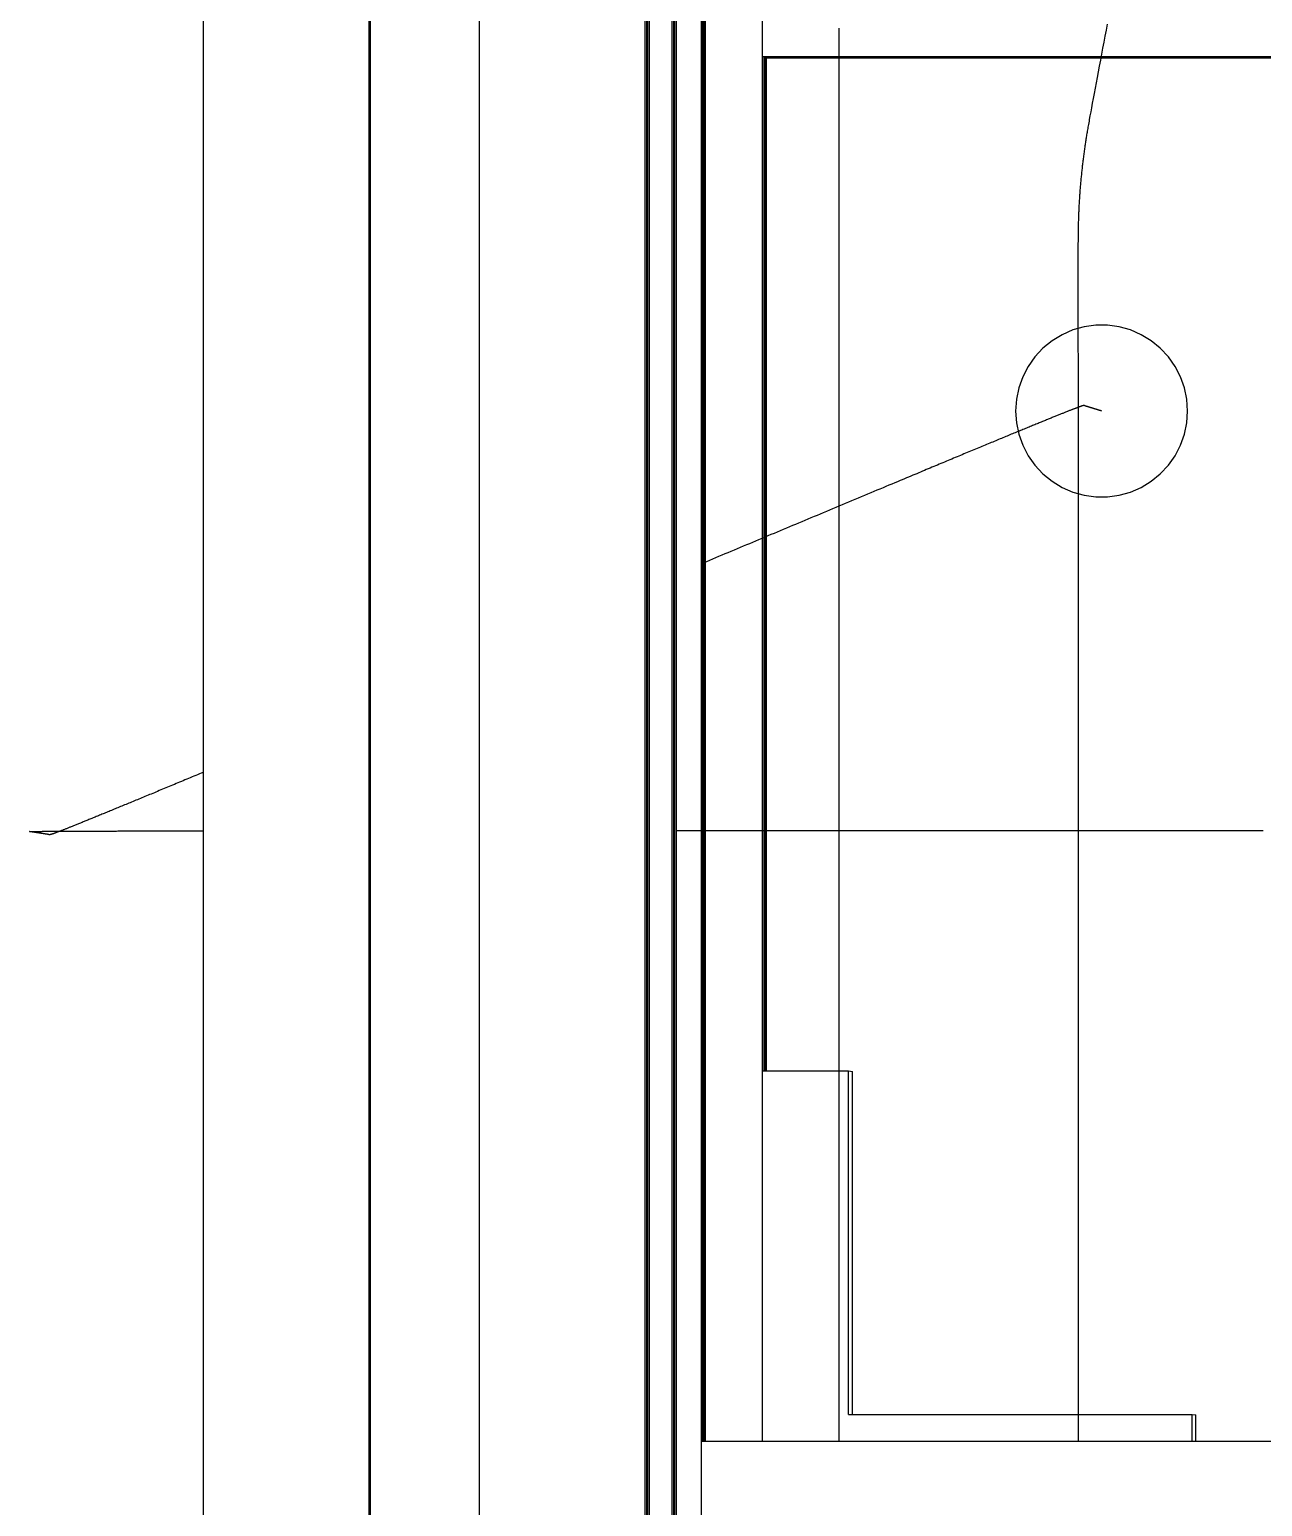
# Model space of a CAD drawing. Header units: millimetres. Extents: x -226 to 218, y -257 to 254.
# Drawn here: x -226.4 to -169.7, y 4 to 72 of the extents above; entities that cross this region are included whole.
import ezdxf

# ---------------------------------------------------------------- set-up
doc = ezdxf.new("R2010")
doc.units = ezdxf.units.MM
doc.layers.add('SKETCH', color=5, linetype='Continuous')
doc.layers.add('VISIBLE', color=7, linetype='Continuous')

msp = doc.modelspace()

# ---------------------------------------------------------------- linework, layer by layer
at = {"layer": 'SKETCH', "flags": 128}
for points in [[(-176.805, 72.206), (-176.858, 71.928), (-176.911, 71.65), (-176.965, 71.371), (-177.018, 71.093), (-177.07, 70.818), (-177.122, 70.545), (-177.174, 70.275), (-177.224, 70.01), (-177.273, 69.751), (-177.321, 69.498), (-177.367, 69.252), (-177.412, 69.014), (-177.454, 68.786), (-177.495, 68.568), (-177.533, 68.36), (-177.569, 68.165), (-177.602, 67.982), (-177.632, 67.813), (-177.645, 67.737), (-177.658, 67.664), (-177.671, 67.594), (-177.682, 67.527), (-177.694, 67.462), (-177.705, 67.4), (-177.715, 67.34), (-177.725, 67.281), (-177.735, 67.225), (-177.744, 67.17), (-177.754, 67.116), (-177.762, 67.063), (-177.771, 67.011), (-177.779, 66.959), (-177.788, 66.908), (-177.796, 66.857), (-177.804, 66.807), (-177.812, 66.756), (-177.82, 66.704), (-177.827, 66.652), (-177.835, 66.599), (-177.843, 66.545), (-177.851, 66.489), (-177.859, 66.432), (-177.867, 66.375), (-177.875, 66.317), (-177.883, 66.259), (-177.891, 66.202), (-177.898, 66.144), (-177.906, 66.086), (-177.913, 66.028), (-177.92, 65.97), (-177.928, 65.912), (-177.935, 65.855), (-177.942, 65.797), (-177.948, 65.739), (-177.955, 65.681), (-177.962, 65.623), (-177.968, 65.565), (-177.974, 65.507), (-177.981, 65.449), (-177.987, 65.391), (-177.993, 65.333), (-177.999, 65.275), (-178.005, 65.217), (-178.01, 65.159), (-178.016, 65.101), (-178.021, 65.043), (-178.027, 64.985), (-178.032, 64.927), (-178.037, 64.869), (-178.042, 64.811), (-178.047, 64.753), (-178.052, 64.695), (-178.056, 64.637), (-178.061, 64.579), (-178.065, 64.521), (-178.07, 64.463), (-178.074, 64.404), (-178.078, 64.346), (-178.082, 64.288), (-178.086, 64.23), (-178.09, 64.172), (-178.093, 64.114), (-178.097, 64.055), (-178.1, 63.997), (-178.103, 63.939), (-178.107, 63.881), (-178.11, 63.823), (-178.113, 63.764), (-178.116, 63.706), (-178.118, 63.648), (-178.121, 63.591), (-178.123, 63.535), (-178.126, 63.48), (-178.128, 63.427), (-178.13, 63.374), (-178.132, 63.322), (-178.133, 63.27), (-178.135, 63.219), (-178.136, 63.167), (-178.138, 63.116), (-178.139, 63.064), (-178.14, 63.011), (-178.141, 62.957), (-178.142, 62.902), (-178.143, 62.847), (-178.144, 62.789), (-178.145, 62.73), (-178.146, 62.669), (-178.147, 62.606), (-178.148, 62.54), (-178.149, 62.472), (-178.15, 62.401), (-178.151, 62.327), (-178.151, 62.25), (-178.153, 62.078), (-178.155, 61.893), (-178.156, 61.694), (-178.157, 61.483), (-178.158, 61.261), (-178.158, 61.029), (-178.158, 60.787), (-178.158, 60.537), (-178.158, 60.28), (-178.158, 60.016), (-178.158, 59.747), (-178.157, 59.473), (-178.157, 59.195), (-178.156, 58.914), (-178.156, 58.632), (-178.155, 58.348), (-178.154, 58.065), (-178.154, 57.782), (-178.153, 57.501), (-178.153, 57.224), (-178.152, 56.949), (-178.152, 56.68), (-178.152, 56.416), (-178.151, 56.159), (-178.151, 55.905), (-178.151, 55.651), (-178.151, 55.397), (-178.151, 55.143), (-178.151, 54.89), (-178.151, 54.636), (-178.151, 54.382), (-178.151, 54.128), (-178.151, 53.874), (-178.151, 53.62), (-178.151, 53.366), (-178.151, 53.113), (-178.151, 52.859), (-178.151, 52.605), (-178.151, 52.351), (-178.151, 52.097), (-178.151, 51.843), (-178.151, 51.59), (-178.151, 51.336), (-178.151, 51.082), (-178.151, 50.828), (-178.151, 50.574), (-178.151, 50.32), (-178.151, 50.067), (-178.151, 49.813), (-178.151, 49.559), (-178.151, 49.305), (-178.151, 49.051), (-178.151, 48.798), (-178.151, 48.544), (-178.151, 48.29), (-178.151, 48.036), (-178.151, 47.782), (-178.151, 47.529), (-178.151, 47.275), (-178.151, 47.021), (-178.151, 46.767), (-178.151, 46.513), (-178.151, 46.26), (-178.151, 46.006), (-178.151, 45.752), (-178.151, 45.498), (-178.151, 45.244), (-178.151, 44.991), (-178.151, 44.737), (-178.151, 44.483), (-178.151, 44.229), (-178.151, 43.975), (-178.151, 43.722), (-178.151, 43.468), (-178.151, 43.214), (-178.151, 42.96), (-178.151, 42.706), (-178.151, 42.453), (-178.151, 42.199), (-178.151, 41.945), (-178.151, 41.691), (-178.151, 41.437), (-178.151, 41.184), (-178.151, 40.93), (-178.151, 40.676), (-178.151, 40.422), (-178.151, 40.168), (-178.151, 39.915), (-178.151, 39.661), (-178.151, 39.407), (-178.151, 39.153), (-178.151, 38.899), (-178.151, 38.646), (-178.151, 38.392), (-178.151, 38.138), (-178.151, 37.884), (-178.151, 37.63), (-178.151, 37.377), (-178.151, 37.123), (-178.151, 36.869), (-178.151, 36.615), (-178.151, 36.361), (-178.151, 36.108), (-178.151, 35.854), (-178.151, 35.6), (-178.151, 35.346), (-178.151, 35.092), (-178.151, 34.839), (-178.151, 34.585), (-178.151, 34.331), (-178.151, 34.077), (-178.151, 33.823), (-178.151, 33.57), (-178.151, 33.316), (-178.151, 33.062), (-178.151, 32.808), (-178.151, 32.554), (-178.151, 32.301), (-178.151, 32.047), (-178.151, 31.793), (-178.151, 31.539), (-178.151, 31.285), (-178.151, 31.032), (-178.151, 30.778), (-178.151, 30.524), (-178.151, 30.27), (-178.151, 30.016), (-178.151, 29.763), (-178.151, 29.509), (-178.151, 29.255), (-178.151, 29.001), (-178.151, 28.747), (-178.151, 28.494), (-178.151, 28.24), (-178.151, 27.986), (-178.151, 27.732), (-178.151, 27.478), (-178.151, 27.225), (-178.151, 26.971), (-178.151, 26.717), (-178.151, 26.463), (-178.151, 26.209), (-178.151, 25.956), (-178.151, 25.702), (-178.151, 25.448), (-178.151, 25.194), (-178.151, 24.94), (-178.151, 24.687), (-178.151, 24.433), (-178.151, 24.179), (-178.151, 23.925), (-178.151, 23.671), (-178.151, 23.417), (-178.151, 23.163), (-178.151, 22.91), (-178.151, 22.656), (-178.151, 22.402), (-178.151, 22.148), (-178.151, 21.894), (-178.151, 21.64), (-178.151, 21.387), (-178.151, 21.133), (-178.151, 20.879), (-178.151, 20.625), (-178.151, 20.371), (-178.151, 20.117), (-178.151, 19.863), (-178.151, 19.61), (-178.151, 19.356), (-178.151, 19.102), (-178.151, 18.848), (-178.151, 18.594), (-178.151, 18.341), (-178.151, 18.087), (-178.151, 17.833), (-178.151, 17.579), (-178.151, 17.325), (-178.151, 17.072), (-178.151, 16.818), (-178.151, 16.564), (-178.151, 16.31), (-178.151, 16.056), (-178.151, 15.803), (-178.151, 15.549), (-178.151, 15.295), (-178.151, 15.041), (-178.151, 14.787), (-178.151, 14.534), (-178.151, 14.28), (-178.151, 14.026), (-178.151, 13.772), (-178.151, 13.518), (-178.151, 13.265), (-178.151, 13.011), (-178.151, 12.757), (-178.151, 12.503), (-178.151, 12.249), (-178.151, 11.996), (-178.151, 11.742), (-178.151, 11.488), (-178.151, 11.234), (-178.151, 10.981), (-178.151, 10.727), (-178.151, 10.473), (-178.151, 10.219), (-178.151, 9.965), (-178.151, 9.712), (-178.151, 9.458), (-178.151, 9.204), (-178.151, 8.95), (-178.151, 8.696), (-178.151, 8.443), (-178.151, 8.189), (-178.151, 7.935), (-178.151, 7.681), (-178.151, 7.427), (-178.151, 7.174), (-178.151, 7.017)], [(-189.161, 72.015), (-189.161, 71.739), (-189.161, 71.469), (-189.161, 71.207), (-189.161, 70.948), (-189.161, 70.689), (-189.161, 70.43), (-189.161, 70.171), (-189.161, 69.912), (-189.161, 69.653), (-189.161, 69.394), (-189.161, 69.135), (-189.161, 68.876), (-189.161, 68.617), (-189.161, 68.358), (-189.161, 68.099), (-189.161, 67.84), (-189.161, 67.581), (-189.161, 67.322), (-189.161, 67.063), (-189.161, 66.804), (-189.161, 66.545), (-189.161, 66.286), (-189.161, 66.027), (-189.161, 65.768), (-189.161, 65.509), (-189.161, 65.25), (-189.161, 64.991), (-189.161, 64.732), (-189.161, 64.473), (-189.161, 64.214), (-189.161, 63.955), (-189.161, 63.696), (-189.161, 63.437), (-189.161, 63.178), (-189.161, 62.919), (-189.161, 62.66), (-189.161, 62.401), (-189.161, 62.142), (-189.161, 61.883), (-189.161, 61.624), (-189.161, 61.365), (-189.161, 61.106), (-189.161, 60.847), (-189.161, 60.588), (-189.161, 60.329), (-189.161, 60.07), (-189.161, 59.811), (-189.161, 59.552), (-189.161, 59.293), (-189.161, 59.034), (-189.161, 58.775), (-189.161, 58.516), (-189.161, 58.257), (-189.161, 57.998), (-189.161, 57.739), (-189.161, 57.48), (-189.161, 57.221), (-189.161, 56.962), (-189.161, 56.703), (-189.161, 56.444), (-189.161, 56.185), (-189.161, 55.926), (-189.161, 55.667), (-189.161, 55.408), (-189.161, 55.149), (-189.161, 54.89), (-189.161, 54.631), (-189.161, 54.372), (-189.161, 54.113), (-189.161, 53.854), (-189.161, 53.595), (-189.161, 53.336), (-189.161, 53.077), (-189.161, 52.818), (-189.161, 52.559), (-189.161, 52.3), (-189.161, 52.041), (-189.161, 51.782), (-189.161, 51.523), (-189.161, 51.264), (-189.161, 51.005), (-189.161, 50.746), (-189.161, 50.487), (-189.161, 50.228), (-189.161, 49.969), (-189.161, 49.71), (-189.161, 49.451), (-189.161, 49.192), (-189.161, 48.933), (-189.161, 48.674), (-189.161, 48.415), (-189.161, 48.156), (-189.161, 47.897), (-189.161, 47.638), (-189.161, 47.379), (-189.161, 47.12), (-189.161, 46.861), (-189.161, 46.602), (-189.161, 46.343), (-189.161, 46.084), (-189.161, 45.825), (-189.161, 45.566), (-189.161, 45.307), (-189.161, 45.048), (-189.161, 44.789), (-189.161, 44.53), (-189.161, 44.271), (-189.161, 44.012), (-189.161, 43.753), (-189.161, 43.494), (-189.161, 43.235), (-189.161, 42.976), (-189.161, 42.717), (-189.161, 42.458), (-189.161, 42.199), (-189.161, 41.94), (-189.161, 41.681), (-189.161, 41.422), (-189.161, 41.163), (-189.161, 40.904), (-189.161, 40.645), (-189.161, 40.386), (-189.161, 40.127), (-189.161, 39.868), (-189.161, 39.609), (-189.161, 39.35), (-189.161, 39.091), (-189.161, 38.832), (-189.161, 38.573), (-189.161, 38.314), (-189.161, 38.055), (-189.161, 37.796), (-189.161, 37.537), (-189.161, 37.278), (-189.161, 37.019), (-189.161, 36.76), (-189.161, 36.501), (-189.161, 36.242), (-189.161, 35.983), (-189.161, 35.724), (-189.161, 35.465), (-189.161, 35.206), (-189.161, 34.947), (-189.161, 34.688), (-189.161, 34.429), (-189.161, 34.17), (-189.161, 33.911), (-189.161, 33.652), (-189.161, 33.393), (-189.161, 33.134), (-189.161, 32.875), (-189.161, 32.616), (-189.161, 32.357), (-189.161, 32.098), (-189.161, 31.839), (-189.161, 31.58), (-189.161, 31.321), (-189.161, 31.062), (-189.161, 30.803), (-189.161, 30.544), (-189.161, 30.285), (-189.161, 30.026), (-189.161, 29.767), (-189.161, 29.508), (-189.161, 29.249), (-189.161, 28.99), (-189.161, 28.731), (-189.161, 28.472), (-189.161, 28.213), (-189.161, 27.954), (-189.161, 27.695), (-189.161, 27.436), (-189.161, 27.177), (-189.161, 26.918), (-189.161, 26.659), (-189.161, 26.4), (-189.161, 26.141), (-189.161, 25.882), (-189.161, 25.623), (-189.161, 25.364), (-189.161, 25.105), (-189.161, 24.846), (-189.161, 24.587), (-189.161, 24.328), (-189.161, 24.069), (-189.161, 23.81), (-189.161, 23.551), (-189.161, 23.292), (-189.161, 23.033), (-189.161, 22.774), (-189.161, 22.515), (-189.161, 22.256), (-189.161, 21.997), (-189.161, 21.738), (-189.161, 21.479), (-189.161, 21.22), (-189.161, 20.961), (-189.161, 20.702), (-189.161, 20.443), (-189.161, 20.184), (-189.161, 19.925), (-189.161, 19.666), (-189.161, 19.407), (-189.161, 19.148), (-189.161, 18.889), (-189.161, 18.63), (-189.161, 18.371), (-189.161, 18.112), (-189.161, 17.853), (-189.161, 17.594), (-189.161, 17.335), (-189.161, 17.076), (-189.161, 16.817), (-189.161, 16.558), (-189.161, 16.299), (-189.161, 16.04), (-189.161, 15.781), (-189.161, 15.522), (-189.161, 15.263), (-189.161, 15.004), (-189.161, 14.745), (-189.161, 14.486), (-189.161, 14.227), (-189.161, 13.968), (-189.161, 13.709), (-189.161, 13.45), (-189.161, 13.191), (-189.161, 12.932), (-189.161, 12.673), (-189.161, 12.414), (-189.161, 12.155), (-189.161, 11.896), (-189.161, 11.637), (-189.161, 11.378), (-189.161, 11.119), (-189.161, 10.86), (-189.161, 10.601), (-189.161, 10.342), (-189.161, 10.083), (-189.161, 9.824), (-189.161, 9.565), (-189.161, 9.306), (-189.161, 9.047), (-189.161, 8.788), (-189.161, 8.529), (-189.161, 8.27), (-189.161, 8.011), (-189.161, 7.752), (-189.161, 7.493), (-189.161, 7.234), (-189.161, 7.017)], [(-173.11, 54.406), (-173.146, 54.945), (-173.256, 55.473), (-173.437, 55.982), (-173.686, 56.462), (-173.997, 56.903), (-174.366, 57.298), (-174.785, 57.638), (-175.246, 57.919), (-175.741, 58.134), (-176.261, 58.28), (-176.796, 58.353), (-177.336, 58.353), (-177.871, 58.28), (-178.391, 58.134), (-178.887, 57.919), (-179.348, 57.638), (-179.767, 57.298), (-180.136, 56.903), (-180.447, 56.462), (-180.696, 55.982), (-180.876, 55.473), (-180.986, 54.945), (-181.023, 54.406), (-180.986, 53.867), (-180.876, 53.338), (-180.696, 52.829), (-180.447, 52.35), (-180.136, 51.909), (-179.767, 51.514), (-179.348, 51.173), (-178.887, 50.893), (-178.391, 50.678), (-177.871, 50.532), (-177.336, 50.458), (-176.796, 50.458), (-176.261, 50.532), (-175.741, 50.678), (-175.246, 50.893), (-174.785, 51.173), (-174.366, 51.514), (-173.997, 51.909), (-173.686, 52.35), (-173.437, 52.829), (-173.256, 53.338), (-173.146, 53.867), (-173.11, 54.406)], [(-177.066, 54.406), (-177.068, 54.407), (-177.071, 54.407), (-177.073, 54.408), (-177.075, 54.408), (-177.077, 54.409), (-177.079, 54.41), (-177.081, 54.41), (-177.083, 54.411), (-177.085, 54.412), (-177.087, 54.412), (-177.089, 54.413), (-177.091, 54.413), (-177.093, 54.414), (-177.095, 54.415), (-177.097, 54.415), (-177.099, 54.416), (-177.101, 54.417), (-177.103, 54.417), (-177.105, 54.418), (-177.107, 54.419), (-177.11, 54.419), (-177.112, 54.42), (-177.114, 54.42), (-177.116, 54.421), (-177.118, 54.422), (-177.12, 54.422), (-177.122, 54.423), (-177.124, 54.424), (-177.126, 54.424), (-177.128, 54.425), (-177.13, 54.425), (-177.132, 54.426), (-177.134, 54.427), (-177.136, 54.427), (-177.138, 54.428), (-177.14, 54.429), (-177.142, 54.429), (-177.144, 54.43), (-177.147, 54.43), (-177.149, 54.431), (-177.151, 54.432), (-177.153, 54.432), (-177.155, 54.433), (-177.157, 54.434), (-177.159, 54.434), (-177.161, 54.435), (-177.163, 54.436), (-177.165, 54.436), (-177.167, 54.437), (-177.169, 54.437), (-177.171, 54.438), (-177.173, 54.439), (-177.175, 54.439), (-177.177, 54.44), (-177.179, 54.441), (-177.181, 54.441), (-177.184, 54.442), (-177.186, 54.442), (-177.188, 54.443), (-177.19, 54.444), (-177.192, 54.444), (-177.194, 54.445), (-177.196, 54.446), (-177.198, 54.446), (-177.2, 54.447), (-177.202, 54.448), (-177.204, 54.448), (-177.206, 54.449), (-177.208, 54.449), (-177.21, 54.45), (-177.212, 54.451), (-177.214, 54.451), (-177.216, 54.452), (-177.218, 54.453), (-177.221, 54.453), (-177.223, 54.454), (-177.225, 54.454), (-177.227, 54.455), (-177.229, 54.456), (-177.231, 54.456), (-177.233, 54.457), (-177.235, 54.458), (-177.237, 54.458), (-177.239, 54.459), (-177.241, 54.46), (-177.243, 54.46), (-177.245, 54.461), (-177.247, 54.461), (-177.249, 54.462), (-177.251, 54.463), (-177.253, 54.463), (-177.255, 54.464), (-177.258, 54.465), (-177.26, 54.465), (-177.262, 54.466), (-177.264, 54.467), (-177.266, 54.467), (-177.268, 54.468), (-177.27, 54.468), (-177.272, 54.469), (-177.274, 54.47), (-177.276, 54.47), (-177.278, 54.471), (-177.28, 54.472), (-177.282, 54.472), (-177.284, 54.473), (-177.286, 54.473), (-177.288, 54.474), (-177.29, 54.475), (-177.293, 54.475), (-177.295, 54.476), (-177.297, 54.477), (-177.299, 54.477), (-177.301, 54.478), (-177.303, 54.479), (-177.305, 54.479), (-177.307, 54.48), (-177.309, 54.48), (-177.311, 54.481), (-177.313, 54.482), (-177.315, 54.482), (-177.317, 54.483), (-177.319, 54.484), (-177.321, 54.484), (-177.323, 54.485), (-177.325, 54.485), (-177.327, 54.486), (-177.33, 54.487), (-177.332, 54.487), (-177.334, 54.488), (-177.336, 54.489), (-177.338, 54.489), (-177.34, 54.49), (-177.342, 54.491), (-177.344, 54.491), (-177.346, 54.492), (-177.348, 54.492), (-177.35, 54.493), (-177.352, 54.494), (-177.354, 54.494), (-177.356, 54.495), (-177.358, 54.496), (-177.36, 54.496), (-177.363, 54.497), (-177.365, 54.497), (-177.367, 54.498), (-177.369, 54.499), (-177.371, 54.499), (-177.373, 54.5), (-177.375, 54.501), (-177.377, 54.501), (-177.379, 54.502), (-177.381, 54.503), (-177.383, 54.503), (-177.385, 54.504), (-177.387, 54.504), (-177.389, 54.505), (-177.391, 54.506), (-177.393, 54.506), (-177.395, 54.507), (-177.398, 54.508), (-177.4, 54.508), (-177.402, 54.509), (-177.404, 54.51), (-177.406, 54.51), (-177.408, 54.511), (-177.41, 54.511), (-177.412, 54.512), (-177.414, 54.513), (-177.416, 54.513), (-177.418, 54.514), (-177.42, 54.515), (-177.422, 54.515), (-177.424, 54.516), (-177.426, 54.516), (-177.428, 54.517), (-177.431, 54.518), (-177.433, 54.518), (-177.435, 54.519), (-177.437, 54.52), (-177.439, 54.52), (-177.441, 54.521), (-177.443, 54.522), (-177.445, 54.522), (-177.447, 54.523), (-177.449, 54.523), (-177.451, 54.524), (-177.453, 54.525), (-177.455, 54.525), (-177.457, 54.526), (-177.459, 54.527), (-177.461, 54.527), (-177.463, 54.528), (-177.465, 54.528), (-177.467, 54.529), (-177.469, 54.53), (-177.471, 54.53), (-177.473, 54.531), (-177.475, 54.532), (-177.477, 54.532), (-177.479, 54.533), (-177.481, 54.533), (-177.483, 54.534), (-177.485, 54.535), (-177.487, 54.535), (-177.489, 54.536), (-177.491, 54.536), (-177.493, 54.537), (-177.495, 54.538), (-177.497, 54.538), (-177.499, 54.539), (-177.501, 54.539), (-177.503, 54.54), (-177.505, 54.541), (-177.507, 54.541), (-177.509, 54.542), (-177.511, 54.543), (-177.513, 54.543), (-177.515, 54.544), (-177.517, 54.544), (-177.519, 54.545), (-177.521, 54.546), (-177.523, 54.546), (-177.525, 54.547), (-177.527, 54.547), (-177.529, 54.548), (-177.531, 54.549), (-177.533, 54.549), (-177.535, 54.55), (-177.537, 54.55), (-177.539, 54.551), (-177.541, 54.552), (-177.543, 54.552), (-177.545, 54.553), (-177.547, 54.554), (-177.549, 54.554), (-177.551, 54.555), (-177.553, 54.555), (-177.555, 54.556), (-177.557, 54.557), (-177.559, 54.557), (-177.561, 54.558), (-177.563, 54.558), (-177.565, 54.559), (-177.567, 54.56), (-177.569, 54.56), (-177.571, 54.561), (-177.573, 54.561), (-177.575, 54.562), (-177.577, 54.563), (-177.579, 54.563), (-177.581, 54.564), (-177.583, 54.565), (-177.585, 54.565), (-177.587, 54.566), (-177.589, 54.566), (-177.591, 54.567), (-177.593, 54.568), (-177.595, 54.568), (-177.597, 54.569), (-177.599, 54.569), (-177.601, 54.57), (-177.603, 54.571), (-177.605, 54.571), (-177.607, 54.572), (-177.609, 54.572), (-177.611, 54.573), (-177.613, 54.574), (-177.615, 54.574), (-177.617, 54.575), (-177.619, 54.576), (-177.621, 54.576), (-177.622, 54.577), (-177.624, 54.577), (-177.626, 54.578), (-177.628, 54.579), (-177.63, 54.579), (-177.632, 54.58), (-177.634, 54.58), (-177.636, 54.581), (-177.638, 54.582), (-177.64, 54.582), (-177.642, 54.583), (-177.644, 54.583), (-177.646, 54.584), (-177.648, 54.585), (-177.65, 54.585), (-177.652, 54.586), (-177.654, 54.587), (-177.656, 54.587), (-177.658, 54.588), (-177.66, 54.588), (-177.662, 54.589), (-177.664, 54.59), (-177.666, 54.59), (-177.668, 54.591), (-177.67, 54.591), (-177.672, 54.592), (-177.674, 54.593), (-177.676, 54.593), (-177.678, 54.594), (-177.68, 54.594), (-177.682, 54.595), (-177.684, 54.596), (-177.686, 54.596), (-177.688, 54.597), (-177.69, 54.598), (-177.692, 54.598), (-177.694, 54.599), (-177.696, 54.599), (-177.698, 54.6), (-177.7, 54.601), (-177.702, 54.601), (-177.704, 54.602), (-177.706, 54.602), (-177.708, 54.603), (-177.71, 54.604), (-177.712, 54.604), (-177.714, 54.605), (-177.716, 54.606), (-177.718, 54.606), (-177.72, 54.607), (-177.722, 54.607), (-177.724, 54.608), (-177.726, 54.609), (-177.728, 54.609), (-177.73, 54.61), (-177.732, 54.61), (-177.734, 54.611), (-177.736, 54.612), (-177.738, 54.612), (-177.74, 54.613), (-177.742, 54.613), (-177.744, 54.614), (-177.746, 54.615), (-177.748, 54.615), (-177.75, 54.616), (-177.752, 54.617), (-177.754, 54.617), (-177.756, 54.618), (-177.758, 54.618), (-177.76, 54.619), (-177.762, 54.62), (-177.764, 54.62), (-177.766, 54.621), (-177.768, 54.621), (-177.77, 54.622), (-177.772, 54.623), (-177.774, 54.623), (-177.776, 54.624), (-177.778, 54.624), (-177.78, 54.625), (-177.782, 54.626), (-177.784, 54.626), (-177.786, 54.627), (-177.788, 54.628), (-177.79, 54.628), (-177.792, 54.629), (-177.794, 54.629), (-177.796, 54.63), (-177.798, 54.631), (-177.8, 54.631), (-177.802, 54.632), (-177.804, 54.632), (-177.806, 54.633), (-177.808, 54.634), (-177.81, 54.634), (-177.812, 54.635), (-177.814, 54.636), (-177.816, 54.636), (-177.818, 54.637), (-177.82, 54.637), (-177.822, 54.638), (-177.824, 54.639), (-177.826, 54.639), (-177.828, 54.64), (-177.83, 54.64), (-177.832, 54.641), (-177.834, 54.642), (-177.836, 54.642), (-177.838, 54.643), (-177.84, 54.643), (-177.842, 54.644), (-177.844, 54.645), (-177.846, 54.645), (-177.847, 54.646), (-177.848, 54.647), (-177.849, 54.648), (-177.85, 54.65), (-177.85, 54.651), (-177.851, 54.652), (-177.851, 54.654), (-177.851, 54.655), (-177.852, 54.656), (-177.852, 54.658), (-177.853, 54.659), (-177.854, 54.66), (-177.855, 54.661), (-177.856, 54.662), (-177.858, 54.663), (-177.86, 54.663), (-177.863, 54.663), (-177.866, 54.664), (-177.87, 54.663), (-177.874, 54.663), (-177.879, 54.662), (-177.885, 54.661), (-177.892, 54.659), (-177.897, 54.658), (-177.903, 54.657), (-177.908, 54.655), (-177.913, 54.654), (-177.919, 54.653), (-177.925, 54.651), (-177.93, 54.65), (-177.936, 54.648), (-177.943, 54.646), (-177.949, 54.644), (-177.956, 54.642), (-177.964, 54.64), (-177.972, 54.638), (-177.98, 54.635), (-177.989, 54.632), (-177.998, 54.629), (-178.008, 54.626), (-178.019, 54.622), (-178.03, 54.618), (-178.042, 54.614), (-178.055, 54.609), (-178.069, 54.604), (-178.083, 54.599), (-178.099, 54.593), (-178.115, 54.587), (-178.132, 54.581), (-178.149, 54.574), (-178.168, 54.567), (-178.186, 54.56), (-178.206, 54.553), (-178.226, 54.545), (-178.246, 54.538), (-178.268, 54.529), (-178.289, 54.521), (-178.312, 54.512), (-178.335, 54.503), (-178.359, 54.494), (-178.383, 54.485), (-178.408, 54.475), (-178.433, 54.465), (-178.459, 54.455), (-178.486, 54.445), (-178.513, 54.434), (-178.541, 54.423), (-178.569, 54.412), (-178.598, 54.4), (-178.628, 54.389), (-178.658, 54.377), (-178.689, 54.364), (-178.72, 54.352), (-178.753, 54.339), (-178.785, 54.326), (-178.818, 54.313), (-178.852, 54.299), (-178.887, 54.286), (-178.922, 54.272), (-178.957, 54.257), (-178.994, 54.243), (-179.031, 54.228), (-179.068, 54.213), (-179.106, 54.198), (-179.145, 54.182), (-179.184, 54.167), (-179.224, 54.151), (-179.264, 54.134), (-179.305, 54.118), (-179.346, 54.101), (-179.388, 54.084), (-179.431, 54.067), (-179.474, 54.049), (-179.518, 54.032), (-179.562, 54.014), (-179.607, 53.995), (-179.653, 53.977), (-179.699, 53.958), (-179.746, 53.939), (-179.793, 53.92), (-179.841, 53.9), (-179.889, 53.88), (-179.938, 53.86), (-179.988, 53.84), (-180.038, 53.819), (-180.089, 53.799), (-180.14, 53.778), (-180.192, 53.756), (-180.245, 53.735), (-180.298, 53.713), (-180.351, 53.691), (-180.405, 53.669), (-180.46, 53.646), (-180.515, 53.624), (-180.571, 53.601), (-180.627, 53.578), (-180.684, 53.554), (-180.742, 53.531), (-180.8, 53.507), (-180.858, 53.483), (-180.917, 53.459), (-180.977, 53.434), (-181.037, 53.409), (-181.098, 53.384), (-181.159, 53.359), (-181.221, 53.334), (-181.284, 53.308), (-181.347, 53.282), (-181.41, 53.256), (-181.474, 53.229), (-181.539, 53.203), (-181.604, 53.176), (-181.67, 53.149), (-181.736, 53.121), (-181.803, 53.094), (-181.87, 53.066), (-181.938, 53.038), (-182.006, 53.01), (-182.075, 52.981), (-182.144, 52.953), (-182.214, 52.924), (-182.284, 52.895), (-182.355, 52.865), (-182.426, 52.836), (-182.498, 52.806), (-182.571, 52.776), (-182.643, 52.746), (-182.717, 52.715), (-182.791, 52.685), (-182.865, 52.654), (-182.94, 52.622), (-183.016, 52.591), (-183.092, 52.559), (-183.169, 52.528), (-183.246, 52.495), (-183.323, 52.463), (-183.401, 52.431), (-183.48, 52.398), (-183.559, 52.365), (-183.638, 52.332), (-183.718, 52.299), (-183.799, 52.265), (-183.879, 52.231), (-183.961, 52.198), (-184.043, 52.163), (-184.125, 52.129), (-184.208, 52.095), (-184.29, 52.06), (-184.373, 52.026), (-184.456, 51.991), (-184.539, 51.956), (-184.623, 51.921), (-184.706, 51.886), (-184.79, 51.851), (-184.875, 51.816), (-184.96, 51.781), (-185.045, 51.745), (-185.131, 51.709), (-185.218, 51.673), (-185.305, 51.636), (-185.393, 51.599), (-185.482, 51.562), (-185.572, 51.524), (-185.663, 51.486), (-185.755, 51.448), (-185.849, 51.409), (-185.943, 51.369), (-186.039, 51.329), (-186.136, 51.289), (-186.234, 51.248), (-186.334, 51.206), (-186.459, 51.154), (-186.586, 51.1), (-186.717, 51.046), (-186.85, 50.99), (-186.985, 50.934), (-187.122, 50.876), (-187.261, 50.818), (-187.401, 50.759), (-187.544, 50.7), (-187.687, 50.64), (-187.832, 50.579), (-187.977, 50.518), (-188.124, 50.457), (-188.271, 50.396), (-188.418, 50.334), (-188.565, 50.272), (-188.713, 50.211), (-188.86, 50.149), (-189.007, 50.087), (-189.153, 50.026), (-189.299, 49.965), (-189.444, 49.905), (-189.587, 49.845), (-189.729, 49.785), (-189.871, 49.726), (-190.012, 49.667), (-190.154, 49.607), (-190.295, 49.548), (-190.437, 49.489), (-190.578, 49.43), (-190.72, 49.37), (-190.861, 49.311), (-191.003, 49.252), (-191.145, 49.193), (-191.286, 49.133), (-191.428, 49.074), (-191.569, 49.015), (-191.711, 48.956), (-191.852, 48.896), (-191.994, 48.837), (-192.135, 48.778), (-192.277, 48.719), (-192.418, 48.659), (-192.56, 48.6), (-192.701, 48.541), (-192.843, 48.481), (-192.985, 48.422), (-193.126, 48.363), (-193.268, 48.304), (-193.409, 48.244), (-193.551, 48.185), (-193.692, 48.126), (-193.834, 48.067), (-193.976, 48.007), (-194.117, 47.948), (-194.259, 47.889), (-194.4, 47.829), (-194.542, 47.77), (-194.683, 47.711), (-194.825, 47.652), (-194.967, 47.592), (-195.108, 47.533), (-195.25, 47.474), (-195.283, 47.46)], [(-218.374, 37.793), (-218.401, 37.782), (-218.486, 37.746), (-218.57, 37.711), (-218.654, 37.676), (-218.738, 37.641), (-218.821, 37.606), (-218.904, 37.571), (-218.988, 37.537), (-219.071, 37.502), (-219.154, 37.467), (-219.236, 37.433), (-219.319, 37.399), (-219.4, 37.365), (-219.481, 37.331), (-219.562, 37.297), (-219.643, 37.264), (-219.722, 37.23), (-219.802, 37.197), (-219.881, 37.164), (-219.959, 37.132), (-220.037, 37.099), (-220.114, 37.067), (-220.191, 37.035), (-220.268, 37.003), (-220.344, 36.972), (-220.419, 36.941), (-220.494, 36.909), (-220.568, 36.879), (-220.642, 36.848), (-220.715, 36.817), (-220.788, 36.787), (-220.86, 36.757), (-220.932, 36.728), (-221.003, 36.698), (-221.074, 36.669), (-221.144, 36.64), (-221.214, 36.611), (-221.283, 36.582), (-221.352, 36.554), (-221.42, 36.526), (-221.487, 36.498), (-221.555, 36.47), (-221.621, 36.443), (-221.687, 36.415), (-221.753, 36.388), (-221.818, 36.362), (-221.882, 36.335), (-221.946, 36.309), (-222.01, 36.283), (-222.073, 36.257), (-222.135, 36.231), (-222.197, 36.206), (-222.258, 36.18), (-222.319, 36.155), (-222.379, 36.131), (-222.438, 36.106), (-222.497, 36.082), (-222.555, 36.058), (-222.613, 36.034), (-222.67, 36.011), (-222.727, 35.988), (-222.783, 35.964), (-222.839, 35.942), (-222.894, 35.919), (-222.949, 35.897), (-223.003, 35.874), (-223.056, 35.852), (-223.109, 35.831), (-223.161, 35.809), (-223.213, 35.788), (-223.264, 35.767), (-223.315, 35.746), (-223.365, 35.726), (-223.414, 35.706), (-223.463, 35.686), (-223.512, 35.666), (-223.559, 35.647), (-223.606, 35.627), (-223.653, 35.608), (-223.699, 35.59), (-223.744, 35.571), (-223.789, 35.553), (-223.833, 35.535), (-223.877, 35.518), (-223.92, 35.5), (-223.962, 35.483), (-224.004, 35.466), (-224.046, 35.449), (-224.086, 35.433), (-224.127, 35.417), (-224.166, 35.401), (-224.205, 35.385), (-224.244, 35.37), (-224.281, 35.354), (-224.319, 35.339), (-224.355, 35.325), (-224.391, 35.31), (-224.427, 35.296), (-224.462, 35.282), (-224.496, 35.269), (-224.53, 35.255), (-224.563, 35.242), (-224.595, 35.229), (-224.627, 35.217), (-224.658, 35.204), (-224.689, 35.192), (-224.719, 35.18), (-224.748, 35.169), (-224.777, 35.157), (-224.805, 35.146), (-224.833, 35.135), (-224.86, 35.125), (-224.887, 35.114), (-224.913, 35.104), (-224.938, 35.094), (-224.962, 35.085), (-224.987, 35.075), (-225.01, 35.066), (-225.033, 35.057), (-225.055, 35.049), (-225.077, 35.041), (-225.098, 35.033), (-225.118, 35.025), (-225.138, 35.017), (-225.157, 35.01), (-225.176, 35.003), (-225.194, 34.996), (-225.211, 34.99), (-225.228, 34.984), (-225.243, 34.978), (-225.258, 34.972), (-225.272, 34.967), (-225.286, 34.962), (-225.298, 34.958), (-225.31, 34.954), (-225.321, 34.95), (-225.331, 34.947), (-225.341, 34.943), (-225.35, 34.94), (-225.359, 34.938), (-225.367, 34.935), (-225.375, 34.933), (-225.382, 34.93), (-225.389, 34.928), (-225.396, 34.926), (-225.402, 34.925), (-225.408, 34.923), (-225.414, 34.921), (-225.42, 34.92), (-225.426, 34.918), (-225.432, 34.917), (-225.438, 34.915), (-225.443, 34.914), (-225.45, 34.912), (-225.456, 34.911), (-225.462, 34.91), (-225.466, 34.909), (-225.47, 34.909), (-225.474, 34.909), (-225.477, 34.909), (-225.48, 34.909), (-225.482, 34.909), (-225.484, 34.91), (-225.485, 34.911), (-225.487, 34.912), (-225.488, 34.913), (-225.489, 34.914), (-225.49, 34.915), (-225.491, 34.916), (-225.492, 34.917), (-225.492, 34.918), (-225.493, 34.919), (-225.495, 34.92), (-225.496, 34.921), (-225.497, 34.922), (-225.499, 34.922), (-225.502, 34.923), (-225.504, 34.923), (-225.506, 34.924), (-225.509, 34.924), (-225.511, 34.924), (-225.514, 34.925), (-225.516, 34.925), (-225.519, 34.925), (-225.521, 34.926), (-225.523, 34.926), (-225.526, 34.927), (-225.528, 34.927), (-225.531, 34.927), (-225.533, 34.928), (-225.536, 34.928), (-225.538, 34.928), (-225.54, 34.929), (-225.543, 34.929), (-225.545, 34.93), (-225.548, 34.93), (-225.55, 34.93), (-225.553, 34.931), (-225.555, 34.931), (-225.557, 34.931), (-225.56, 34.932), (-225.562, 34.932), (-225.565, 34.933), (-225.567, 34.933), (-225.57, 34.933), (-225.572, 34.934), (-225.574, 34.934), (-225.577, 34.934), (-225.579, 34.935), (-225.582, 34.935), (-225.584, 34.936), (-225.587, 34.936), (-225.589, 34.936), (-225.591, 34.937), (-225.594, 34.937), (-225.596, 34.937), (-225.599, 34.938), (-225.601, 34.938), (-225.604, 34.939), (-225.606, 34.939), (-225.608, 34.939), (-225.611, 34.94), (-225.613, 34.94), (-225.616, 34.94), (-225.618, 34.941), (-225.621, 34.941), (-225.623, 34.942), (-225.625, 34.942), (-225.628, 34.942), (-225.63, 34.943), (-225.633, 34.943), (-225.635, 34.944), (-225.638, 34.944), (-225.64, 34.944), (-225.643, 34.945), (-225.645, 34.945), (-225.647, 34.945), (-225.65, 34.946), (-225.652, 34.946), (-225.655, 34.947), (-225.657, 34.947), (-225.66, 34.947), (-225.662, 34.948), (-225.664, 34.948), (-225.667, 34.948), (-225.669, 34.949), (-225.672, 34.949), (-225.674, 34.95), (-225.677, 34.95), (-225.679, 34.95), (-225.681, 34.951), (-225.684, 34.951), (-225.686, 34.951), (-225.689, 34.952), (-225.691, 34.952), (-225.694, 34.953), (-225.696, 34.953), (-225.698, 34.953), (-225.701, 34.954), (-225.703, 34.954), (-225.706, 34.954), (-225.708, 34.955), (-225.711, 34.955), (-225.713, 34.956), (-225.715, 34.956), (-225.718, 34.956), (-225.72, 34.957), (-225.723, 34.957), (-225.725, 34.957), (-225.728, 34.958), (-225.73, 34.958), (-225.733, 34.959), (-225.735, 34.959), (-225.737, 34.959), (-225.74, 34.96), (-225.742, 34.96), (-225.745, 34.96), (-225.747, 34.961), (-225.75, 34.961), (-225.752, 34.962), (-225.754, 34.962), (-225.757, 34.962), (-225.759, 34.963), (-225.762, 34.963), (-225.764, 34.963), (-225.767, 34.964), (-225.769, 34.964), (-225.771, 34.965), (-225.774, 34.965), (-225.776, 34.965), (-225.779, 34.966), (-225.781, 34.966), (-225.784, 34.966), (-225.786, 34.967), (-225.788, 34.967), (-225.791, 34.968), (-225.793, 34.968), (-225.796, 34.968), (-225.798, 34.969), (-225.801, 34.969), (-225.803, 34.97), (-225.806, 34.97), (-225.808, 34.97), (-225.81, 34.971), (-225.813, 34.971), (-225.815, 34.971), (-225.818, 34.972), (-225.82, 34.972), (-225.823, 34.973), (-225.825, 34.973), (-225.827, 34.973), (-225.83, 34.974), (-225.832, 34.974), (-225.835, 34.974), (-225.837, 34.975), (-225.84, 34.975), (-225.842, 34.976), (-225.844, 34.976), (-225.847, 34.976), (-225.849, 34.977), (-225.852, 34.977), (-225.854, 34.977), (-225.857, 34.978), (-225.859, 34.978), (-225.862, 34.979), (-225.864, 34.979), (-225.866, 34.979), (-225.869, 34.98), (-225.871, 34.98), (-225.874, 34.98), (-225.876, 34.981), (-225.879, 34.981), (-225.881, 34.982), (-225.883, 34.982), (-225.886, 34.982), (-225.888, 34.983), (-225.891, 34.983), (-225.893, 34.983), (-225.896, 34.984), (-225.898, 34.984), (-225.901, 34.985), (-225.903, 34.985), (-225.905, 34.985), (-225.908, 34.986), (-225.91, 34.986), (-225.913, 34.986), (-225.915, 34.987), (-225.918, 34.987), (-225.92, 34.988), (-225.922, 34.988), (-225.925, 34.988), (-225.927, 34.989), (-225.93, 34.989), (-225.932, 34.99), (-225.935, 34.99), (-225.937, 34.99), (-225.94, 34.991), (-225.942, 34.991), (-225.944, 34.991), (-225.947, 34.992), (-225.949, 34.992), (-225.952, 34.993), (-225.954, 34.993), (-225.957, 34.993), (-225.959, 34.994), (-225.961, 34.994), (-225.964, 34.994), (-225.966, 34.995), (-225.969, 34.995), (-225.971, 34.996), (-225.974, 34.996), (-225.976, 34.996), (-225.979, 34.997), (-225.981, 34.997), (-225.983, 34.997), (-225.986, 34.998), (-225.988, 34.998), (-225.991, 34.999), (-225.993, 34.999), (-225.996, 34.999), (-225.998, 35), (-226, 35), (-226.003, 35), (-226.005, 35.001), (-226.008, 35.001), (-226.01, 35.002), (-226.013, 35.002), (-226.015, 35.002), (-226.018, 35.003), (-226.02, 35.003), (-226.022, 35.003), (-226.025, 35.004), (-226.027, 35.004), (-226.03, 35.005), (-226.032, 35.005), (-226.035, 35.005), (-226.037, 35.006), (-226.04, 35.006), (-226.042, 35.006), (-226.044, 35.007), (-226.047, 35.007), (-226.049, 35.008), (-226.052, 35.008), (-226.054, 35.008), (-226.057, 35.009), (-226.059, 35.009), (-226.061, 35.01), (-226.064, 35.01), (-226.066, 35.01), (-226.069, 35.011), (-226.071, 35.011), (-226.074, 35.011), (-226.076, 35.012), (-226.079, 35.012), (-226.081, 35.013), (-226.083, 35.013), (-226.086, 35.013), (-226.088, 35.014), (-226.091, 35.014), (-226.093, 35.014), (-226.096, 35.015), (-226.098, 35.015), (-226.101, 35.016), (-226.103, 35.016), (-226.105, 35.016), (-226.108, 35.017), (-226.11, 35.017), (-226.113, 35.017), (-226.115, 35.018), (-226.118, 35.018), (-226.12, 35.019), (-226.123, 35.019), (-226.125, 35.019), (-226.127, 35.02), (-226.13, 35.02), (-226.132, 35.02), (-226.135, 35.021), (-226.137, 35.021), (-226.14, 35.022), (-226.142, 35.022), (-226.144, 35.022), (-226.147, 35.023), (-226.149, 35.023), (-226.152, 35.024), (-226.154, 35.024), (-226.157, 35.024), (-226.159, 35.025), (-226.162, 35.025), (-226.164, 35.025), (-226.166, 35.026), (-226.169, 35.026), (-226.171, 35.027), (-226.174, 35.027), (-226.176, 35.027), (-226.179, 35.028), (-226.181, 35.028), (-226.184, 35.028), (-226.186, 35.029), (-226.188, 35.029), (-226.191, 35.03), (-226.193, 35.03), (-226.196, 35.03), (-226.198, 35.031), (-226.201, 35.031), (-226.203, 35.031), (-226.206, 35.032), (-226.208, 35.032), (-226.21, 35.033), (-226.213, 35.033), (-226.215, 35.033), (-226.218, 35.034), (-226.22, 35.034), (-226.223, 35.034), (-226.225, 35.035), (-226.228, 35.035), (-226.23, 35.036), (-226.232, 35.036), (-226.235, 35.036), (-226.237, 35.037), (-226.24, 35.037), (-226.242, 35.038), (-226.245, 35.038), (-226.247, 35.038), (-226.25, 35.039), (-226.252, 35.039), (-226.254, 35.039), (-226.257, 35.04), (-226.259, 35.04), (-226.262, 35.041), (-226.264, 35.041), (-226.267, 35.041), (-226.269, 35.042), (-226.272, 35.042), (-226.274, 35.042), (-226.276, 35.043), (-226.279, 35.043), (-226.281, 35.044), (-226.284, 35.044), (-226.286, 35.044), (-226.289, 35.045), (-226.291, 35.045), (-226.294, 35.045), (-226.296, 35.046), (-226.298, 35.046), (-226.301, 35.047), (-226.303, 35.047), (-226.306, 35.047), (-226.308, 35.048), (-226.311, 35.048), (-226.313, 35.048), (-226.316, 35.049), (-226.318, 35.049), (-226.32, 35.05), (-226.323, 35.05), (-226.326, 35.05), (-226.33, 35.051), (-226.333, 35.051), (-226.337, 35.052), (-226.341, 35.052), (-226.345, 35.052), (-226.349, 35.053), (-226.354, 35.053), (-226.358, 35.054), (-226.362, 35.054), (-226.366, 35.054), (-226.369, 35.055), (-226.373, 35.055), (-226.376, 35.055), (-226.378, 35.056), (-226.38, 35.056), (-226.382, 35.057), (-226.383, 35.057), (-226.384, 35.057), (-226.384, 35.058), (-226.383, 35.058), (-226.382, 35.058), (-226.379, 35.059), (-226.377, 35.059), (-226.375, 35.059), (-226.373, 35.059), (-226.37, 35.06), (-226.368, 35.06), (-226.365, 35.06), (-226.363, 35.06), (-226.36, 35.061), (-226.357, 35.061), (-226.353, 35.061), (-226.349, 35.061), (-226.345, 35.062), (-226.34, 35.062), (-226.335, 35.062), (-226.33, 35.062), (-226.323, 35.062), (-226.317, 35.063), (-226.309, 35.063), (-226.301, 35.063), (-226.293, 35.063), (-226.283, 35.064), (-226.273, 35.064), (-226.262, 35.064), (-226.25, 35.064), (-226.238, 35.064), (-226.225, 35.065), (-226.211, 35.065), (-226.197, 35.065), (-226.182, 35.065), (-226.167, 35.066), (-226.151, 35.066), (-226.134, 35.066), (-226.117, 35.066), (-226.099, 35.067), (-226.081, 35.067), (-226.062, 35.067), (-226.043, 35.067), (-226.023, 35.067), (-226.002, 35.068), (-225.981, 35.068), (-225.96, 35.068), (-225.937, 35.068), (-225.915, 35.069), (-225.891, 35.069), (-225.867, 35.069), (-225.843, 35.069), (-225.818, 35.069), (-225.793, 35.07), (-225.767, 35.07), (-225.74, 35.07), (-225.713, 35.07), (-225.685, 35.071), (-225.657, 35.071), (-225.628, 35.071), (-225.598, 35.071), (-225.568, 35.071), (-225.538, 35.072), (-225.507, 35.072), (-225.475, 35.072), (-225.443, 35.072), (-225.41, 35.073), (-225.377, 35.073), (-225.343, 35.073), (-225.308, 35.073), (-225.273, 35.073), (-225.238, 35.074), (-225.202, 35.074), (-225.165, 35.074), (-225.128, 35.074), (-225.09, 35.075), (-225.052, 35.075), (-225.013, 35.075), (-224.974, 35.075), (-224.934, 35.075), (-224.893, 35.076), (-224.852, 35.076), (-224.811, 35.076), (-224.769, 35.076), (-224.726, 35.077), (-224.683, 35.077), (-224.639, 35.077), (-224.594, 35.077), (-224.55, 35.077), (-224.504, 35.078), (-224.458, 35.078), (-224.412, 35.078), (-224.364, 35.078), (-224.317, 35.078), (-224.269, 35.079), (-224.22, 35.079), (-224.171, 35.079), (-224.121, 35.079), (-224.071, 35.08), (-224.021, 35.08), (-223.969, 35.08), (-223.918, 35.08), (-223.865, 35.08), (-223.813, 35.081), (-223.759, 35.081), (-223.706, 35.081), (-223.651, 35.081), (-223.596, 35.081), (-223.541, 35.082), (-223.485, 35.082), (-223.429, 35.082), (-223.372, 35.082), (-223.314, 35.082), (-223.256, 35.083), (-223.197, 35.083), (-223.138, 35.083), (-223.079, 35.083), (-223.019, 35.083), (-222.958, 35.084), (-222.897, 35.084), (-222.836, 35.084), (-222.774, 35.084), (-222.711, 35.084), (-222.648, 35.085), (-222.585, 35.085), (-222.521, 35.085), (-222.456, 35.085), (-222.391, 35.085), (-222.326, 35.086), (-222.26, 35.086), (-222.193, 35.086), (-222.126, 35.086), (-222.058, 35.086), (-221.99, 35.087), (-221.922, 35.087), (-221.853, 35.087), (-221.783, 35.087), (-221.713, 35.087), (-221.642, 35.088), (-221.571, 35.088), (-221.5, 35.088), (-221.428, 35.088), (-221.356, 35.088), (-221.283, 35.089), (-221.209, 35.089), (-221.135, 35.089), (-221.061, 35.089), (-220.986, 35.089), (-220.911, 35.09), (-220.836, 35.09), (-220.76, 35.09), (-220.683, 35.09), (-220.606, 35.09), (-220.528, 35.09), (-220.45, 35.091), (-220.372, 35.091), (-220.293, 35.091), (-220.213, 35.091), (-220.133, 35.091), (-220.053, 35.092), (-219.972, 35.092), (-219.89, 35.092), (-219.808, 35.092), (-219.726, 35.092), (-219.644, 35.092), (-219.56, 35.093), (-219.477, 35.093), (-219.393, 35.093), (-219.308, 35.093), (-219.224, 35.093), (-219.138, 35.093), (-219.053, 35.094), (-218.967, 35.094), (-218.88, 35.094), (-218.793, 35.094), (-218.706, 35.094), (-218.618, 35.095), (-218.53, 35.095), (-218.442, 35.095), (-218.374, 35.095)], [(-196.618, 35.111), (-196.427, 35.111), (-196.225, 35.111), (-196.019, 35.111), (-195.809, 35.111), (-195.595, 35.111), (-195.377, 35.111), (-195.156, 35.111), (-194.933, 35.111), (-194.707, 35.111), (-194.478, 35.111), (-194.248, 35.111), (-194.017, 35.111), (-193.783, 35.111), (-193.55, 35.111), (-193.315, 35.111), (-193.08, 35.111), (-192.845, 35.111), (-192.61, 35.111), (-192.377, 35.111), (-192.143, 35.111), (-191.912, 35.111), (-191.682, 35.111), (-191.453, 35.111), (-191.227, 35.111), (-191.002, 35.111), (-190.777, 35.111), (-190.553, 35.111), (-190.328, 35.111), (-190.103, 35.111), (-189.878, 35.111), (-189.653, 35.111), (-189.428, 35.111), (-189.203, 35.111), (-188.978, 35.111), (-188.753, 35.111), (-188.529, 35.111), (-188.304, 35.111), (-188.079, 35.111), (-187.854, 35.111), (-187.629, 35.111), (-187.404, 35.111), (-187.179, 35.111), (-186.954, 35.111), (-186.73, 35.111), (-186.505, 35.111), (-186.28, 35.111), (-186.055, 35.111), (-185.83, 35.111), (-185.605, 35.111), (-185.38, 35.111), (-185.155, 35.111), (-184.93, 35.111), (-184.706, 35.111), (-184.481, 35.111), (-184.256, 35.111), (-184.031, 35.111), (-183.806, 35.111), (-183.581, 35.111), (-183.356, 35.111), (-183.131, 35.111), (-182.907, 35.111), (-182.682, 35.111), (-182.457, 35.111), (-182.232, 35.111), (-182.007, 35.111), (-181.782, 35.111), (-181.557, 35.111), (-181.332, 35.111), (-181.108, 35.111), (-180.883, 35.111), (-180.658, 35.111), (-180.433, 35.111), (-180.208, 35.111), (-179.983, 35.111), (-179.758, 35.111), (-179.533, 35.111), (-179.308, 35.111), (-179.084, 35.111), (-178.859, 35.111), (-178.634, 35.111), (-178.409, 35.111), (-178.184, 35.111), (-177.959, 35.111), (-177.734, 35.111), (-177.509, 35.111), (-177.285, 35.111), (-177.06, 35.111), (-176.835, 35.111), (-176.61, 35.111), (-176.385, 35.111), (-176.16, 35.111), (-175.935, 35.111), (-175.71, 35.111), (-175.485, 35.111), (-175.261, 35.111), (-175.036, 35.111), (-174.811, 35.111), (-174.586, 35.111), (-174.361, 35.111), (-174.136, 35.111), (-173.911, 35.111), (-173.686, 35.111), (-173.462, 35.111), (-173.237, 35.111), (-173.012, 35.111), (-172.787, 35.111), (-172.562, 35.111), (-172.337, 35.111), (-172.112, 35.111), (-171.887, 35.111), (-171.663, 35.111), (-171.438, 35.111), (-171.213, 35.111), (-170.988, 35.111), (-170.763, 35.111), (-170.538, 35.111), (-170.313, 35.111), (-170.088, 35.111), (-169.863, 35.111), (-169.639, 35.111)]]:
    msp.add_lwpolyline(points, dxfattribs=at)
at = {"layer": 'VISIBLE'}
for p, q in [((-218.374, -241.227), (-218.374, 241.227)), ((-198.06, -241.227), (-198.06, 241.227)), ((-210.756, -239.703), (-210.756, 239.703)), ((-205.678, -239.703), (-205.678, 239.703)), ((-210.692, -233.538), (-210.692, 233.538)), ((-197.985, -233.52), (-197.985, 233.52)), ((-197.934, -233.52), (-197.934, 233.52)), ((-197.859, -233.372), (-197.859, 233.372)), ((-196.817, -232.143), (-196.817, 122.143)), ((-196.742, -232.055), (-196.742, 122.081)), ((-196.693, -231.996), (-196.693, 122.05)), ((-196.618, -231.909), (-196.618, 122.004)), ((-195.479, -230.861), (-195.479, 121.943)), ((-195.405, 7.017), (-195.405, 108.225)), ((-195.357, 7.017), (-195.357, 108.225)), ((-195.283, 7.017), (-195.283, 108.157)), ((-192.669, 7.017), (-192.669, 108.157)), ((-192.669, 70.724), (-192.597, 70.698)), ((-192.669, 70.724), (192.669, 70.724)), ((-192.597, 24.049), (-192.597, 70.698)), ((-192.597, 70.698), (192.597, 70.698)), ((-192.55, 24.049), (-192.55, 70.698)), ((-192.55, 70.681), (-192.479, 70.654)), ((-192.55, 70.681), (192.55, 70.681)), ((-192.479, 24.049), (-192.479, 70.654)), ((-192.479, 70.654), (192.479, 70.654)), ((-192.669, 24.049), (-188.717, 24.049)), ((-188.717, 8.24), (-188.717, 24.049)), ((-188.717, 24.049), (-188.53, 24.025)), ((-188.53, 8.24), (-188.53, 24.025)), ((-188.717, 8.24), (-172.908, 8.24)), ((-172.908, 7.017), (-172.908, 8.24)), ((-172.908, 8.24), (-172.737, 8.232)), ((-172.737, 7.017), (-172.737, 8.232)), ((-195.479, 7.017), (195.479, 7.017))]:
    msp.add_line(p, q, dxfattribs=at)

doc.saveas('drawing.dxf')
